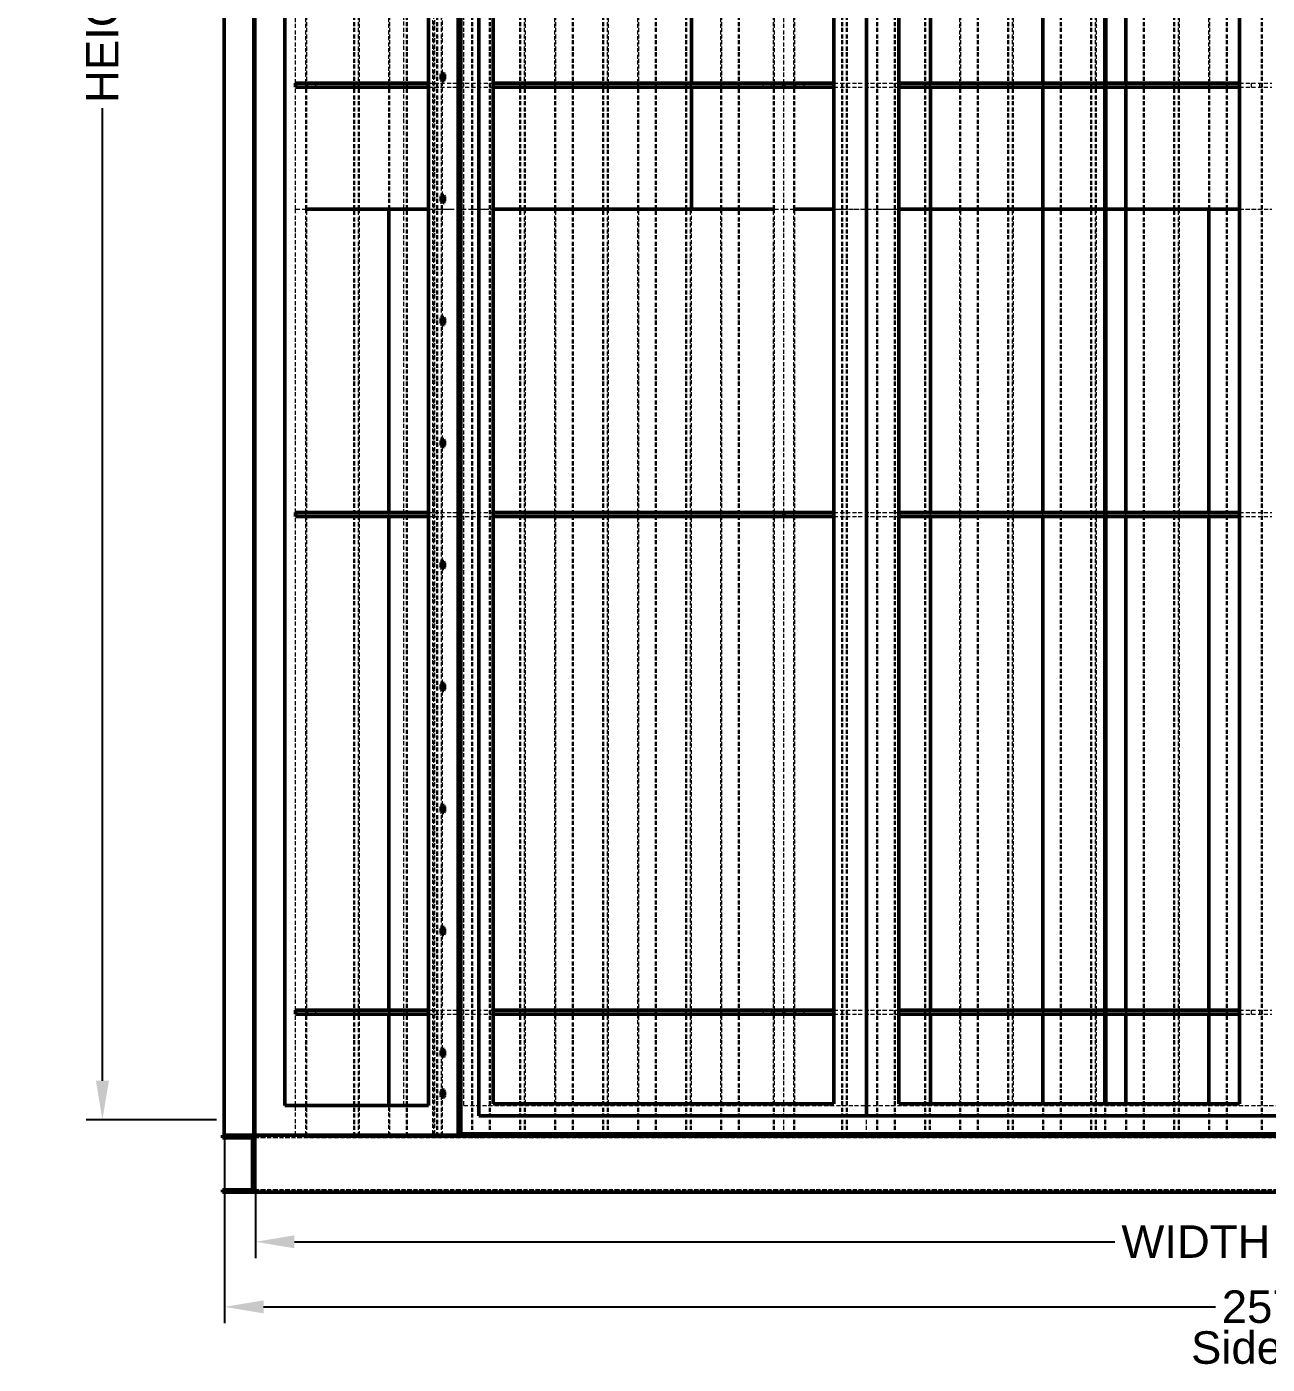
# Model space of a CAD drawing. Header units: millimetres. Extents: x 909 to 14018, y 345 to 10005.
# Drawn here: x 909 to 2433, y 6588 to 8233 of the extents above; entities that cross this region are included whole.
import ezdxf

# ---------------------------------------------------------------- set-up
doc = ezdxf.new("R2010")
doc.units = ezdxf.units.MM
doc.linetypes.add('Hidden', pattern=[15, 5, -3, 5, -2])
for name, color, linetype, lineweight in [('Default', 7, 'Continuous', 50), ('Edges', 7, 'Hidden', 15), ('HiddenEdges', 2, 'Hidden', 15), ('HiddenSilhouettes', 2, 'Hidden', 15), ('HiddenWires', 7, 'Hidden', 15), ('Silhouettes', 7, 'Continuous', 50), ('Wires', 7, 'Hidden', 15)]:
    doc.layers.add(name, color=color, linetype=linetype, lineweight=lineweight)
doc.layers.add('Dimension', color=7, linetype='Continuous', lineweight=50, true_color=0x6495ed)
doc.styles.add('Default', font='arial.ttf')
doc.dimstyles.get("Standard").update_dxf_attribs({"dimtxt": 0.18, "dimasz": 0.18, "dimexe": 0.18, "dimexo": 0.0625, "dimgap": 0.09, "dimtad": 0, "dimtih": 1, "dimtoh": 1, "dimdec": 4, "dimzin": 0, "dimdsep": 46, "dimtxsty": 'Standard', "dimcen": 0.09, "dimadec": 0, "dimazin": 0, "dimtfac": 1, "dimtdec": 4, "dimtofl": 0, "dimtmove": 0, "dimatfit": 3, "dimfxl": 1, "dimtolj": 1, "dimtzin": 0, "dimarcsym": 0})

# ---------------------------------------------------------------- blocks, each defined once
blk = doc.blocks.new('Left')
at = {"layer": 'Edges'}
for points in [[(-1188.1, -175.2, 0), (-1188.1, 431.8, 0)], [(-1122.1, -175.2, 0), (-1122.1, 431.8, 0)], [(-1086.1, -175.2, 0), (-1086.1, 431.8, 0)], [(-918.1, -175.2, 0), (-918.1, 431.8, 0)], [(-882.1, -175.2, 0), (-882.1, 431.8, 0)], [(-816.1, -175.2, 0), (-816.1, 431.8, 0)], [(-780.1, -175.2, 0), (-780.1, 431.8, 0)], [(-678.1, -175.2, 0), (-678.1, 431.8, 0)], [(-612.1, -175.2, 0), (-612.1, 431.8, 0)], [(-588.1, -175.2, 0), (-588.1, 431.8, 0)], [(-384.1, -175.2, 0), (-384.1, 431.8, 0)], [(-318.1, -175.2, 0), (-318.1, 431.8, 0)], [(-216.1, -175.2, 0), (-216.1, 431.8, 0)], [(-114.1, -175.2, 0), (-114.1, 431.8, 0)], [(-78.1, -175.2, 0), (-78.1, 431.8, 0)], [(-1188.1, -330.2, 0), (-1188.1, -180.2, 0)], [(-1122.1, -330.2, 0), (-1122.1, -180.2, 0)], [(-1086.1, -330.2, 0), (-1086.1, -180.2, 0)], [(-918.1, -330.2, 0), (-918.1, -180.2, 0)], [(-882.1, -330.2, 0), (-882.1, -180.2, 0)], [(-816.1, -330.2, 0), (-816.1, -180.2, 0)], [(-780.1, -330.2, 0), (-780.1, -180.2, 0)], [(-678.1, -330.2, 0), (-678.1, -180.2, 0)], [(-612.1, -330.2, 0), (-612.1, -180.2, 0)], [(-588.1, -330.2, 0), (-588.1, -180.2, 0)], [(-384.1, -330.2, 0), (-384.1, -180.2, 0)], [(-318.1, -330.2, 0), (-318.1, -180.2, 0)], [(-216.1, -330.2, 0), (-216.1, -180.2, 0)], [(-114.1, -330.2, 0), (-114.1, -180.2, 0)], [(-78.1, -330.2, 0), (-78.1, -180.2, 0)], [(-1188.1, -703.2, 0), (-1188.1, -330.2, 0)], [(-1122.1, -703.2, 0), (-1122.1, -330.2, 0)], [(-918.1, -703.2, 0), (-918.1, -330.2, 0)], [(-882.1, -703.2, 0), (-882.1, -330.2, 0)], [(-816.1, -703.2, 0), (-816.1, -330.2, 0)], [(-780.1, -703.2, 0), (-780.1, -330.2, 0)], [(-714.1, -703.2, 0), (-714.1, -330.2, 0)], [(-678.1, -703.2, 0), (-678.1, -330.2, 0)], [(-612.1, -703.2, 0), (-612.1, -330.2, 0)], [(-588.1, -703.2, 0), (-588.1, -330.2, 0)], [(-384.1, -703.2, 0), (-384.1, -330.2, 0)], [(-318.1, -703.2, 0), (-318.1, -330.2, 0)], [(-216.1, -703.2, 0), (-216.1, -330.2, 0)], [(-114.1, -703.2, 0), (-114.1, -330.2, 0)], [(-1188.1, -1315.2, 0), (-1188.1, -708.2, 0)], [(-1122.1, -1315.2, 0), (-1122.1, -708.2, 0)], [(-918.1, -1315.2, 0), (-918.1, -708.2, 0)], [(-882.1, -1315.2, 0), (-882.1, -708.2, 0)], [(-816.1, -1315.2, 0), (-816.1, -708.2, 0)], [(-780.1, -1315.2, 0), (-780.1, -708.2, 0)], [(-714.1, -1315.2, 0), (-714.1, -708.2, 0)], [(-678.1, -1315.2, 0), (-678.1, -708.2, 0)], [(-612.1, -1315.2, 0), (-612.1, -708.2, 0)], [(-588.1, -1315.2, 0), (-588.1, -708.2, 0)], [(-384.1, -1315.2, 0), (-384.1, -708.2, 0)], [(-318.1, -1315.2, 0), (-318.1, -708.2, 0)], [(-216.1, -1315.2, 0), (-216.1, -708.2, 0)], [(-114.1, -1315.2, 0), (-114.1, -708.2, 0)], [(-1188.1, -1432.2, 0), (-1188.1, -1320.2, 0)], [(-1122.1, -1432.2, 0), (-1122.1, -1320.2, 0)], [(-918.1, -1430.2, 0), (-918.1, -1320.2, 0)], [(-882.1, -1430.2, 0), (-882.1, -1320.2, 0)], [(-816.1, -1430.2, 0), (-816.1, -1320.2, 0)], [(-780.1, -1430.2, 0), (-780.1, -1320.2, 0)], [(-714.1, -1430.2, 0), (-714.1, -1320.2, 0)], [(-678.1, -1430.2, 0), (-678.1, -1320.2, 0)], [(-612.1, -1430.2, 0), (-612.1, -1320.2, 0)], [(-588.1, -1430.2, 0), (-588.1, -1320.2, 0)], [(-384.1, -1430.2, 0), (-384.1, -1320.2, 0)], [(-318.1, -1430.2, 0), (-318.1, -1320.2, 0)], [(-216.1, -1430.2, 0), (-216.1, -1320.2, 0)], [(-114.1, -1430.2, 0), (-114.1, -1320.2, 0)], [(-1188.1, -1470.2, 0), (-1188.1, -1469, 0)], [(-1122.1, -1470.2, 0), (-1122.1, -1469, 0)]]:
    blk.add_polyline3d(points, dxfattribs=at)
at = {"layer": 'HiddenEdges'}
for points in [[(-1287.4, -1467.8, 0), (-1287.4, 919.8, 0)], [(-1249.4, -1467.8, 0), (-1249.4, 919.8, 0)], [(-1031.8, -1467.8, 0), (-1031.8, 919.8, 0)], [(-1029.4, -1467.8, 0), (-1029.4, 919.8, 0)], [(-1064.3, -330.2, 0), (-1064.3, 809.8, 0)], [(-1063.1, -330.2, 0), (-1063.1, 809.8, 0)], [(-1027.1, -330.2, 0), (-1027.1, 809.8, 0)], [(-1025.9, -330.2, 0), (-1025.9, 809.8, 0)], [(-1021.3, -330.2, 0), (-1021.3, 809.8, 0)], [(-962.3, -330.2, 0), (-962.3, 809.8, 0)], [(-961.1, -330.2, 0), (-961.1, 809.8, 0)], [(-860.3, -330.2, 0), (-860.3, 809.8, 0)], [(-859.1, -330.2, 0), (-859.1, 809.8, 0)], [(-823.1, -330.2, 0), (-823.1, 809.8, 0)], [(-817.3, -330.2, 0), (-817.3, 809.8, 0)], [(-758.3, -330.2, 0), (-758.3, 809.8, 0)], [(-757.1, -330.2, 0), (-757.1, 809.8, 0)], [(-719.9, -330.2, 0), (-719.9, 809.8, 0)], [(-656.3, -330.2, 0), (-656.3, 809.8, 0)], [(-655.1, -330.2, 0), (-655.1, 809.8, 0)], [(-613.3, -330.2, 0), (-613.3, 809.8, 0)], [(-484.9, -330.2, 0), (-484.9, 809.8, 0)], [(-464.3, -330.2, 0), (-464.3, 809.8, 0)], [(-463.1, -330.2, 0), (-463.1, 809.8, 0)], [(-427.1, -330.2, 0), (-427.1, 809.8, 0)], [(-425.9, -330.2, 0), (-425.9, 809.8, 0)], [(-382.9, -330.2, 0), (-382.9, 809.8, 0)], [(-362.3, -330.2, 0), (-362.3, 809.8, 0)], [(-361.1, -330.2, 0), (-361.1, 809.8, 0)], [(-323.9, -330.2, 0), (-323.9, 809.8, 0)], [(-260.3, -330.2, 0), (-260.3, 809.8, 0)], [(-259.1, -330.2, 0), (-259.1, 809.8, 0)], [(-223.1, -330.2, 0), (-223.1, 809.8, 0)], [(-221.9, -330.2, 0), (-221.9, 809.8, 0)], [(-217.3, -330.2, 0), (-217.3, 809.8, 0)], [(-158.3, -330.2, 0), (-158.3, 809.8, 0)], [(-157.1, -330.2, 0), (-157.1, 809.8, 0)], [(-121.1, -330.2, 0), (-121.1, 809.8, 0)], [(-119.9, -330.2, 0), (-119.9, 809.8, 0)], [(-76.9, -330.2, 0), (-76.9, 809.8, 0)], [(-56.3, -330.2, 0), (-56.3, 809.8, 0)], [(-55.1, -330.2, 0), (-55.1, 809.8, 0)], [(-1249.4, -1467.8, 0), (-1249.4, 529.8, 0)], [(-1001.8, -1467.8, 0), (-1001.8, 529.8, 0)], [(-984.1, -330.2, 0), (-984.1, 529.8, 0)], [(-522.1, -330.2, 0), (-522.1, 529.8, 0)], [(-486.1, -330.2, 0), (-486.1, 529.8, 0)], [(-12.1, -330.2, 0), (-12.1, 529.8, 0)], [(-1188.1, -180.2, 0), (-1188.1, -175.2, 0)], [(-1122.1, -180.2, 0), (-1122.1, -175.2, 0)], [(-1086.1, -180.2, 0), (-1086.1, -175.2, 0)], [(-918.1, -180.2, 0), (-918.1, -175.2, 0)], [(-882.1, -180.2, 0), (-882.1, -175.2, 0)], [(-816.1, -180.2, 0), (-816.1, -175.2, 0)], [(-780.1, -180.2, 0), (-780.1, -175.2, 0)], [(-678.1, -180.2, 0), (-678.1, -175.2, 0)], [(-612.1, -180.2, 0), (-612.1, -175.2, 0)], [(-588.1, -180.2, 0), (-588.1, -175.2, 0)], [(-384.1, -180.2, 0), (-384.1, -175.2, 0)], [(-318.1, -180.2, 0), (-318.1, -175.2, 0)], [(-216.1, -180.2, 0), (-216.1, -175.2, 0)], [(-114.1, -180.2, 0), (-114.1, -175.2, 0)], [(-78.1, -180.2, 0), (-78.1, -175.2, 0)], [(-1129.1, -1470.2, 0), (-1129.1, -330.2, 0)], [(-1064.3, -1470.2, 0), (-1064.3, -330.2, 0)], [(-1063.1, -1470.2, 0), (-1063.1, -330.2, 0)], [(-1027.1, -1470.2, 0), (-1027.1, -330.2, 0)], [(-1025.9, -1470.2, 0), (-1025.9, -330.2, 0)], [(-984.1, -1470.2, 0), (-984.1, -330.2, 0)], [(-982.9, -1470.2, 0), (-982.9, -330.2, 0)], [(-962.3, -1470.2, 0), (-962.3, -330.2, 0)], [(-961.1, -1470.2, 0), (-961.1, -330.2, 0)], [(-923.9, -1470.2, 0), (-923.9, -330.2, 0)], [(-860.3, -1470.2, 0), (-860.3, -330.2, 0)], [(-859.1, -1470.2, 0), (-859.1, -330.2, 0)], [(-823.1, -1470.2, 0), (-823.1, -330.2, 0)], [(-821.9, -1470.2, 0), (-821.9, -330.2, 0)], [(-817.3, -1470.2, 0), (-817.3, -330.2, 0)], [(-758.3, -1470.2, 0), (-758.3, -330.2, 0)], [(-757.1, -1470.2, 0), (-757.1, -330.2, 0)], [(-719.9, -1470.2, 0), (-719.9, -330.2, 0)], [(-656.3, -1470.2, 0), (-656.3, -330.2, 0)], [(-655.1, -1470.2, 0), (-655.1, -330.2, 0)], [(-613.3, -1470.2, 0), (-613.3, -330.2, 0)], [(-529.1, -1470.2, 0), (-529.1, -330.2, 0)], [(-527.9, -1470.2, 0), (-527.9, -330.2, 0)], [(-522.1, -1470.2, 0), (-522.1, -330.2, 0)], [(-486.1, -1470.2, 0), (-486.1, -330.2, 0)], [(-484.9, -1470.2, 0), (-484.9, -330.2, 0)], [(-464.3, -1470.2, 0), (-464.3, -330.2, 0)], [(-463.1, -1470.2, 0), (-463.1, -330.2, 0)], [(-427.1, -1470.2, 0), (-427.1, -330.2, 0)], [(-382.9, -1470.2, 0), (-382.9, -330.2, 0)], [(-362.3, -1470.2, 0), (-362.3, -330.2, 0)], [(-361.1, -1470.2, 0), (-361.1, -330.2, 0)], [(-323.9, -1470.2, 0), (-323.9, -330.2, 0)], [(-280.9, -1470.2, 0), (-280.9, -330.2, 0)], [(-259.1, -1470.2, 0), (-259.1, -330.2, 0)], [(-221.9, -1470.2, 0), (-221.9, -330.2, 0)], [(-217.3, -1470.2, 0), (-217.3, -330.2, 0)], [(-158.3, -1470.2, 0), (-158.3, -330.2, 0)], [(-157.1, -1470.2, 0), (-157.1, -330.2, 0)], [(-121.1, -1470.2, 0), (-121.1, -330.2, 0)], [(-76.9, -1470.2, 0), (-76.9, -330.2, 0)], [(-55.1, -1470.2, 0), (-55.1, -330.2, 0)], [(-12.1, -1470.2, 0), (-12.1, -330.2, 0)], [(-1188.1, -708.2, 0), (-1188.1, -703.2, 0)], [(-1122.1, -708.2, 0), (-1122.1, -703.2, 0)], [(-918.1, -708.2, 0), (-918.1, -703.2, 0)], [(-882.1, -708.2, 0), (-882.1, -703.2, 0)], [(-816.1, -708.2, 0), (-816.1, -703.2, 0)], [(-780.1, -708.2, 0), (-780.1, -703.2, 0)], [(-714.1, -708.2, 0), (-714.1, -703.2, 0)], [(-678.1, -708.2, 0), (-678.1, -703.2, 0)], [(-612.1, -708.2, 0), (-612.1, -703.2, 0)], [(-588.1, -708.2, 0), (-588.1, -703.2, 0)], [(-384.1, -708.2, 0), (-384.1, -703.2, 0)], [(-318.1, -708.2, 0), (-318.1, -703.2, 0)], [(-216.1, -708.2, 0), (-216.1, -703.2, 0)], [(-114.1, -708.2, 0), (-114.1, -703.2, 0)], [(-1188.1, -1320.2, 0), (-1188.1, -1315.2, 0)], [(-1122.1, -1320.2, 0), (-1122.1, -1315.2, 0)], [(-918.1, -1320.2, 0), (-918.1, -1315.2, 0)], [(-882.1, -1320.2, 0), (-882.1, -1315.2, 0)], [(-816.1, -1320.2, 0), (-816.1, -1315.2, 0)], [(-780.1, -1320.2, 0), (-780.1, -1315.2, 0)], [(-714.1, -1320.2, 0), (-714.1, -1315.2, 0)], [(-678.1, -1320.2, 0), (-678.1, -1315.2, 0)], [(-612.1, -1320.2, 0), (-612.1, -1315.2, 0)], [(-588.1, -1320.2, 0), (-588.1, -1315.2, 0)], [(-384.1, -1320.2, 0), (-384.1, -1315.2, 0)], [(-318.1, -1320.2, 0), (-318.1, -1315.2, 0)], [(-216.1, -1320.2, 0), (-216.1, -1315.2, 0)], [(-114.1, -1320.2, 0), (-114.1, -1315.2, 0)], [(-918.1, -1470.2, 0), (-918.1, -1430.2, 0)], [(-882.1, -1470.2, 0), (-882.1, -1430.2, 0)], [(-816.1, -1470.2, 0), (-816.1, -1430.2, 0)], [(-780.1, -1470.2, 0), (-780.1, -1430.2, 0)], [(-714.1, -1470.2, 0), (-714.1, -1430.2, 0)], [(-678.1, -1470.2, 0), (-678.1, -1430.2, 0)], [(-612.1, -1470.2, 0), (-612.1, -1430.2, 0)], [(-588.1, -1470.2, 0), (-588.1, -1430.2, 0)], [(-384.1, -1470.2, 0), (-384.1, -1430.2, 0)], [(-318.1, -1470.2, 0), (-318.1, -1430.2, 0)], [(-216.1, -1470.2, 0), (-216.1, -1430.2, 0)], [(-114.1, -1470.2, 0), (-114.1, -1430.2, 0)], [(-1188.1, -1469, 0), (-1188.1, -1432.2, 0)], [(-1122.1, -1469, 0), (-1122.1, -1432.2, 0)], [(-1287.4, -1454, 0), (-1288.6, -1454, 0)], [(1289.4, -1469, 0), (-1290.6, -1469, 0)], [(1289.4, -1472, 0), (-1290.6, -1472, 0)], [(-1250.6, -1467.8, 0), (-1287.4, -1467.8, 0)], [(1252.4, -1472, 0), (-1253.6, -1472, 0)], [(-1001.8, -1467.8, 0), (-1249.4, -1467.8, 0)], [(108.2, -1467.8, 0), (-1029.4, -1467.8, 0)], [(1289.4, -1536, 0), (-1290.6, -1536, 0)], [(1289.4, -1539, 0), (-1290.6, -1539, 0)], [(1252.4, -1536, 0), (-1253.6, -1536, 0)]]:
    blk.add_polyline3d(points, dxfattribs=at)
at = {"layer": 'HiddenSilhouettes'}
for points in [[(-1186.9, -330.2, 0), (-1186.9, 809.8, 0)], [(-1129.1, -330.2, 0), (-1129.1, 809.8, 0)], [(-1127.9, -330.2, 0), (-1127.9, 809.8, 0)], [(-1123.3, -330.2, 0), (-1123.3, 809.8, 0)], [(-1084.9, -330.2, 0), (-1084.9, 809.8, 0)], [(-1067.4, -1432.2, 0), (-1067.4, 809.8, 0)], [(-1030.6, -1469, 0), (-1030.6, 809.8, 0)], [(-993.8, -1432.2, 0), (-993.8, 809.8, 0)], [(-982.9, -330.2, 0), (-982.9, 809.8, 0)], [(-925.1, -330.2, 0), (-925.1, 809.8, 0)], [(-923.9, -330.2, 0), (-923.9, 809.8, 0)], [(-919.3, -330.2, 0), (-919.3, 809.8, 0)], [(-880.9, -330.2, 0), (-880.9, 809.8, 0)], [(-821.9, -330.2, 0), (-821.9, 809.8, 0)], [(-778.9, -330.2, 0), (-778.9, 809.8, 0)], [(-721.1, -330.2, 0), (-721.1, 809.8, 0)], [(-715.3, -330.2, 0), (-715.3, 809.8, 0)], [(-676.9, -330.2, 0), (-676.9, 809.8, 0)], [(-586.9, -330.2, 0), (-586.9, 809.8, 0)], [(-529.1, -330.2, 0), (-529.1, 809.8, 0)], [(-527.9, -330.2, 0), (-527.9, 809.8, 0)], [(-523.3, -330.2, 0), (-523.3, 809.8, 0)], [(-421.3, -330.2, 0), (-421.3, 809.8, 0)], [(-325.1, -330.2, 0), (-325.1, 809.8, 0)], [(-319.3, -330.2, 0), (-319.3, 809.8, 0)], [(-280.9, -330.2, 0), (-280.9, 809.8, 0)], [(-178.9, -330.2, 0), (-178.9, 809.8, 0)], [(-115.3, -330.2, 0), (-115.3, 809.8, 0)], [(-13.3, -330.2, 0), (-13.3, 809.8, 0)], [(-1020.1, -163.3, 0), (-1020.1, -22.1, 0)], [(-1185.6, -180.2, 0), (-1185.6, -175.2, 0)], [(-1175.6, -180.2, 0), (-1175.6, -175.2, 0)], [(-1037.4, -175.2, 0), (-957.6, -175.2, 0)], [(-1037.4, -180.2, 0), (-957.6, -180.2, 0)], [(-1020.1, -313.3, 0), (-1020.1, -172.1, 0)], [(-714.1, -180.2, 0), (-714.1, -175.2, 0)], [(-625.6, -180.2, 0), (-625.6, -175.2, 0)], [(-615.6, -180.2, 0), (-615.6, -175.2, 0)], [(-585.6, -180.2, 0), (-585.6, -175.2, 0)], [(-575.6, -180.2, 0), (-575.6, -175.2, 0)], [(-539.1, -175.2, 0), (-459.1, -175.2, 0)], [(-539.1, -180.2, 0), (-459.1, -180.2, 0)], [(-420.1, -180.2, 0), (-420.1, -175.2, 0)], [(-282.1, -180.2, 0), (-282.1, -175.2, 0)], [(-206.1, -175.2, 0), (-204.9, -175.2, 0)], [(-206.1, -180.2, 0), (-204.9, -180.2, 0)], [(-180.1, -180.2, 0), (-180.1, -175.2, 0)], [(-40.6, -175.2, 0), (-0.6, -175.2, 0)], [(-40.6, -180.2, 0), (-0.6, -180.2, 0)], [(-25.6, -180.2, 0), (-25.6, -175.2, 0)], [(-15.6, -180.2, 0), (-15.6, -175.2, 0)], [(-1020.1, -330.2, 0), (-1020.1, -322.1, 0)], [(-1186.9, -1470.2, 0), (-1186.9, -330.2, 0)], [(-1129.1, -330.2, 0), (-1063.1, -330.2, 0)], [(-1127.9, -1470.2, 0), (-1127.9, -330.2, 0)], [(-1127.9, -330.2, 0), (-1122.1, -330.2, 0)], [(-1123.3, -1470.2, 0), (-1123.3, -330.2, 0)], [(-1086.1, -330.2, 0), (-1064.3, -330.2, 0)], [(-1084.9, -1470.2, 0), (-1084.9, -330.2, 0)], [(-1037.4, -330.2, 0), (-1020.1, -330.2, 0)], [(-1027.1, -330.2, 0), (-1008.3, -330.2, 0)], [(-1025.9, -330.2, 0), (-968, -330.2, 0)], [(-1021.3, -1470.2, 0), (-1021.3, -330.2, 0)], [(-1020.1, -463.3, 0), (-1020.1, -330.2, 0)], [(-984.1, -330.2, 0), (-957.6, -330.2, 0)], [(-925.1, -1470.2, 0), (-925.1, -330.2, 0)], [(-925.1, -330.2, 0), (-859.1, -330.2, 0)], [(-923.9, -330.2, 0), (-918.1, -330.2, 0)], [(-919.3, -1470.2, 0), (-919.3, -330.2, 0)], [(-882.1, -330.2, 0), (-860.3, -330.2, 0)], [(-880.9, -1470.2, 0), (-880.9, -330.2, 0)], [(-823.1, -330.2, 0), (-757.1, -330.2, 0)], [(-821.9, -330.2, 0), (-816.1, -330.2, 0)], [(-780.1, -330.2, 0), (-758.3, -330.2, 0)], [(-778.9, -1470.2, 0), (-778.9, -330.2, 0)], [(-721.1, -1470.2, 0), (-721.1, -330.2, 0)], [(-721.1, -330.2, 0), (-655.1, -330.2, 0)], [(-719.9, -330.2, 0), (-714.1, -330.2, 0)], [(-715.3, -1470.2, 0), (-715.3, -330.2, 0)], [(-678.1, -330.2, 0), (-656.3, -330.2, 0)], [(-676.9, -1470.2, 0), (-676.9, -330.2, 0)], [(-586.9, -1470.2, 0), (-586.9, -330.2, 0)], [(-539.1, -330.2, 0), (-522.1, -330.2, 0)], [(-529.1, -330.2, 0), (-484, -330.2, 0)], [(-527.9, -330.2, 0), (-484, -330.2, 0)], [(-523.3, -1470.2, 0), (-523.3, -330.2, 0)], [(-486.1, -330.2, 0), (-459.1, -330.2, 0)], [(-427.1, -330.2, 0), (-361.1, -330.2, 0)], [(-425.9, -1470.2, 0), (-425.9, -330.2, 0)], [(-425.9, -330.2, 0), (-420.1, -330.2, 0)], [(-421.3, -1470.2, 0), (-421.3, -330.2, 0)], [(-384.1, -330.2, 0), (-362.3, -330.2, 0)], [(-325.1, -1470.2, 0), (-325.1, -330.2, 0)], [(-322.7, -330.2, 0), (-318.1, -330.2, 0)], [(-322.7, -330.2, 0), (-259.1, -330.2, 0)], [(-319.3, -1470.2, 0), (-319.3, -330.2, 0)], [(-282.1, -330.2, 0), (-260.3, -330.2, 0)], [(-260.3, -1470.2, 0), (-260.3, -330.2, 0)], [(-223.1, -1470.2, 0), (-223.1, -330.2, 0)], [(-223.1, -330.2, 0), (-161.3, -330.2, 0)], [(-221.9, -330.2, 0), (-216.1, -330.2, 0)], [(-206.1, -330.2, 0), (-204.9, -330.2, 0)], [(-180.1, -330.2, 0), (-161.3, -330.2, 0)], [(-178.9, -1470.2, 0), (-178.9, -330.2, 0)], [(-121.1, -330.2, 0), (-55.1, -330.2, 0)], [(-119.9, -1470.2, 0), (-119.9, -330.2, 0)], [(-119.9, -330.2, 0), (-114.1, -330.2, 0)], [(-115.3, -1470.2, 0), (-115.3, -330.2, 0)], [(-78.1, -330.2, 0), (-56.3, -330.2, 0)], [(-56.3, -1470.2, 0), (-56.3, -330.2, 0)], [(-40.6, -330.2, 0), (-12.1, -330.2, 0)], [(-13.3, -1470.2, 0), (-13.3, -330.2, 0)], [(-1020.1, -613.3, 0), (-1020.1, -472.1, 0)], [(-1020.1, -763.3, 0), (-1020.1, -622.1, 0)], [(-1086.1, -708.2, 0), (-1086.1, -703.2, 0)], [(-1037.4, -703.2, 0), (-957.6, -703.2, 0)], [(-539.1, -703.2, 0), (-459.1, -703.2, 0)], [(-420.1, -708.2, 0), (-420.1, -703.2, 0)], [(-282.1, -708.2, 0), (-282.1, -703.2, 0)], [(-206.1, -703.2, 0), (-204.9, -703.2, 0)], [(-180.1, -708.2, 0), (-180.1, -703.2, 0)], [(-78.1, -708.2, 0), (-78.1, -703.2, 0)], [(-40.6, -703.2, 0), (-0.6, -703.2, 0)], [(-1037.4, -708.2, 0), (-957.6, -708.2, 0)], [(-539.1, -708.2, 0), (-459.1, -708.2, 0)], [(-206.1, -708.2, 0), (-204.9, -708.2, 0)], [(-40.6, -708.2, 0), (-0.6, -708.2, 0)], [(-1020.1, -913.3, 0), (-1020.1, -772.1, 0)], [(-1020.1, -1063.3, 0), (-1020.1, -922.1, 0)], [(-1020.1, -1213.3, 0), (-1020.1, -1072.1, 0)], [(-1020.1, -1363.3, 0), (-1020.1, -1222.1, 0)], [(-1185.6, -1320.2, 0), (-1185.6, -1315.2, 0)], [(-1175.6, -1320.2, 0), (-1175.6, -1315.2, 0)], [(-1086.1, -1320.2, 0), (-1086.1, -1315.2, 0)], [(-1037.4, -1315.2, 0), (-957.6, -1315.2, 0)], [(-625.6, -1320.2, 0), (-625.6, -1315.2, 0)], [(-615.6, -1320.2, 0), (-615.6, -1315.2, 0)], [(-585.6, -1320.2, 0), (-585.6, -1315.2, 0)], [(-575.6, -1320.2, 0), (-575.6, -1315.2, 0)], [(-539.1, -1315.2, 0), (-459.1, -1315.2, 0)], [(-420.1, -1320.2, 0), (-420.1, -1315.2, 0)], [(-282.1, -1320.2, 0), (-282.1, -1315.2, 0)], [(-206.1, -1315.2, 0), (-204.9, -1315.2, 0)], [(-180.1, -1320.2, 0), (-180.1, -1315.2, 0)], [(-78.1, -1320.2, 0), (-78.1, -1315.2, 0)], [(-40.6, -1315.2, 0), (-0.6, -1315.2, 0)], [(-25.6, -1320.2, 0), (-25.6, -1315.2, 0)], [(-15.6, -1320.2, 0), (-15.6, -1315.2, 0)], [(-1037.4, -1320.2, 0), (-957.6, -1320.2, 0)], [(-539.1, -1320.2, 0), (-459.1, -1320.2, 0)], [(-206.1, -1320.2, 0), (-204.9, -1320.2, 0)], [(-40.6, -1320.2, 0), (-0.6, -1320.2, 0)], [(-1020.1, -1413.3, 0), (-1020.1, -1372.1, 0)], [(-1020.1, -1469, 0), (-1020.1, -1422.1, 0)], [(-420.1, -1470.2, 0), (-420.1, -1430.2, 0)], [(-282.1, -1470.2, 0), (-282.1, -1430.2, 0)], [(-206.1, -1470.2, 0), (-206.1, -1430.2, 0)], [(-204.9, -1470.2, 0), (-204.9, -1430.2, 0)], [(-180.1, -1470.2, 0), (-180.1, -1430.2, 0)], [(-78.1, -1470.2, 0), (-78.1, -1430.2, 0)], [(-1086.1, -1469, 0), (-1086.1, -1432.2, 0)], [(-997.6, -1470.2, 0), (-997.6, -1442.8, 0)], [(-993.8, -1432.2, 0), (72.6, -1432.2, 0)], [(-499.1, -1470.2, 0), (-499.1, -1445.2, 0)], [(-1129.1, -1470.2, 0), (-1063.1, -1470.2, 0)], [(-1127.9, -1470.2, 0), (-1122.1, -1470.2, 0)], [(-1086.1, -1470.2, 0), (-1064.3, -1470.2, 0)], [(-1048.6, -1469, 0), (1048.6, -1469, 0)], [(-1027.1, -1470.2, 0), (-968, -1470.2, 0)], [(-1025.9, -1470.2, 0), (-1020.1, -1470.2, 0)], [(-1000.6, -1470.2, 0), (-968, -1470.2, 0)]]:
    blk.add_polyline3d(points, dxfattribs=at)
blk.add_polyline3d([(-1000.6, -1469, 0)], close=True, dxfattribs=at)
at = {"layer": 'HiddenWires'}
for points in [[(-1200.6, -180.2, 0), (-1200.6, -175.2, 0)], [(-600.6, -180.2, 0), (-600.6, -175.2, 0)], [(-1188.1, -330.2, 0), (-1008.3, -330.2, 0)], [(-968, -330.2, 0), (-612.1, -330.2, 0)], [(-588.1, -330.2, 0), (-0.6, -330.2, 0)], [(-1200.6, -708.2, 0), (-1200.6, -703.2, 0)], [(-600.6, -708.2, 0), (-600.6, -703.2, 0)], [(-1200.6, -1320.2, 0), (-1200.6, -1315.2, 0)], [(-600.6, -1320.2, 0), (-600.6, -1315.2, 0)], [(-600.6, -1470.2, 0), (-600.6, -1430.2, 0)], [(-1200.6, -1469, 0), (-1200.6, -1432.2, 0)], [(-1188.1, -1470.2, 0), (-968, -1470.2, 0)]]:
    blk.add_polyline3d(points, dxfattribs=at)
at = {"layer": 'Silhouettes'}
for points in [[(-1021.3, -164.2), (-1020.6, -163.5)], [(-1020.6, -163.5), (-1019.6, -163.2)], [(-1017.9, -164.2), (-1017.6, -165.2)], [(-1021.6, -170.2), (-1021.3, -171.2)], [(-1021.3, -171.2), (-1020.6, -171.9)], [(-1018.6, -171.9), (-1017.9, -171.2)], [(-1017.9, -171.2), (-1017.6, -170.2)], [(-1021.6, -320.2), (-1021.3, -321.2)], [(-1021.3, -314.2), (-1020.6, -313.5)], [(-1021.3, -321.2), (-1020.6, -321.9)], [(-1020.6, -313.5), (-1019.6, -313.2)], [(-1019.6, -322.2), (-1018.6, -321.9)], [(-1018.6, -313.5), (-1017.9, -314.2)], [(-1018.6, -321.9), (-1017.9, -321.2)], [(-1017.9, -314.2), (-1017.6, -315.2)], [(-1017.9, -321.2), (-1017.6, -320.2)], [(-1021.6, -470.2), (-1021.3, -471.2)], [(-1021.3, -464.2), (-1020.6, -463.5)], [(-1020.6, -471.9), (-1019.6, -472.2)], [(-1019.6, -472.2), (-1018.6, -471.9)], [(-1018.6, -471.9), (-1017.9, -471.2)], [(-1017.9, -464.2), (-1017.6, -465.2)], [(-1021.6, -620.2), (-1021.3, -621.2)], [(-1021.3, -614.2), (-1020.6, -613.5)], [(-1021.3, -621.2), (-1020.6, -621.9)], [(-1020.6, -613.5), (-1019.6, -613.2)], [(-1019.6, -622.2), (-1018.6, -621.9)], [(-1018.6, -613.5), (-1017.9, -614.2)], [(-1018.6, -621.9), (-1017.9, -621.2)], [(-1021.6, -770.2), (-1021.3, -771.2)], [(-1021.3, -764.2), (-1020.6, -763.5)], [(-1021.3, -771.2), (-1020.6, -771.9)], [(-1020.6, -771.9), (-1019.6, -772.2)], [(-1019.6, -763.2), (-1018.6, -763.5)], [(-1018.6, -763.5), (-1017.9, -764.2)], [(-1018.6, -771.9), (-1017.9, -771.2)], [(-1021.6, -920.2), (-1021.3, -921.2)], [(-1021.3, -914.2), (-1020.6, -913.5)], [(-1020.6, -913.5), (-1019.6, -913.2)], [(-1018.6, -913.5), (-1017.9, -914.2)], [(-1021.3, -921.2), (-1020.6, -921.9)], [(-1020.6, -921.9), (-1019.6, -922.2)], [(-1018.6, -921.9), (-1017.9, -921.2)], [(-1021.3, -1064.2), (-1020.6, -1063.5)], [(-1020.6, -1063.5), (-1019.6, -1063.2)], [(-1018.6, -1063.5), (-1017.9, -1064.2)], [(-1017.9, -1064.2), (-1017.6, -1065.2)], [(-1021.6, -1070.2), (-1021.3, -1071.2)], [(-1020.6, -1071.9), (-1019.6, -1072.2)], [(-1019.6, -1072.2), (-1018.6, -1071.9)], [(-1018.6, -1071.9), (-1017.9, -1071.2)], [(-1021.3, -1214.2), (-1020.6, -1213.5)], [(-1020.6, -1213.5), (-1019.6, -1213.2)], [(-1018.6, -1213.5), (-1017.9, -1214.2)], [(-1017.9, -1214.2), (-1017.6, -1215.2)], [(-1021.6, -1220.2), (-1021.3, -1221.2)], [(-1021.3, -1221.2), (-1020.6, -1221.9)], [(-1020.6, -1221.9), (-1019.6, -1222.2)], [(-1019.6, -1222.2), (-1018.6, -1221.9)], [(-1018.6, -1221.9), (-1017.9, -1221.2)], [(-1020.6, -1363.5), (-1019.6, -1363.2)], [(-1018.6, -1363.5), (-1017.9, -1364.2)], [(-1017.9, -1364.2), (-1017.6, -1365.2)], [(-1021.6, -1370.2), (-1021.3, -1371.2)], [(-1021.3, -1371.2), (-1020.6, -1371.9)], [(-1020.6, -1371.9), (-1019.6, -1372.2)], [(-1019.6, -1372.2), (-1018.6, -1371.9)], [(-1021.3, -1414.2), (-1020.6, -1413.5)], [(-1019.6, -1413.2), (-1018.6, -1413.5)], [(-1018.6, -1413.5), (-1017.9, -1414.2)], [(-1017.9, -1414.2), (-1017.6, -1415.2)], [(-1021.6, -1420.2), (-1021.3, -1421.2)], [(-1021.3, -1421.2), (-1020.6, -1421.9)], [(-1020.6, -1421.9), (-1019.6, -1422.2)], [(-1019.6, -1422.2), (-1018.6, -1421.9)]]:
    blk.add_lwpolyline(points, dxfattribs=at)
for points in [[(-1288.6, -1469, 0), (-1288.6, 921, 0)], [(-1251.8, -1470.2, 0), (-1251.8, 919.8, 0)], [(-1250.6, -1346.6, 0), (-1250.6, 921, 0)], [(-1000.6, -1470.2, 0), (-1000.6, 529.8, 0)], [(-997.6, -1467.2, 0), (-997.6, 526.8, 0)], [(-1213.8, -1432.2, 0), (-1213.8, 494.2, 0)], [(-1037.4, -1432.2, 0), (-1037.4, 494.2, 0)], [(-975.6, -1445.2, 0), (-975.6, 504.8, 0)], [(-499.1, -1445.2, 0), (-499.1, 504.8, 0)], [(-957.6, -1430.2, 0), (-957.6, 483.8, 0)], [(-539.1, -1430.2, 0), (-539.1, 483.8, 0)], [(-459.1, -1430.2, 0), (-459.1, 483.8, 0)], [(-206.1, -1430.2, 0), (-206.1, 483.8, 0)], [(-204.9, -1430.2, 0), (-204.9, 483.8, 0)], [(-40.6, -1430.2, 0), (-40.6, 483.8, 0)], [(-714.1, -175.2, 0), (-714.1, 431.8, 0)], [(-420.1, -175.2, 0), (-420.1, 431.8, 0)], [(-282.1, -175.2, 0), (-282.1, 431.8, 0)], [(-180.1, -175.2, 0), (-180.1, 431.8, 0)], [(-1021.6, -165.2, 0), (-1021.3, -164.2, 0)], [(-1020.1, -172.1, 0), (-1020.1, -163.3, 0)], [(-1019.6, -163.2, 0), (-1018.6, -163.5, 0)], [(-1018.6, -163.5, 0), (-1017.9, -164.2, 0)], [(-1200.6, -175.2, 0), (-1037.4, -175.2, 0)], [(-1200.6, -180.2, 0), (-1200.6, -175.2, 0)], [(-1200.6, -180.2, 0), (-1037.4, -180.2, 0)], [(-1021.6, -170.2, 0), (-1021.6, -165.2, 0)], [(-1020.6, -171.9, 0), (-1019.6, -172.2, 0)], [(-1019.6, -172.2, 0), (-1018.6, -171.9, 0)], [(-1017.6, -170.2, 0), (-1017.6, -165.2, 0)], [(-957.6, -175.2, 0), (-600.6, -175.2, 0)], [(-957.6, -180.2, 0), (-600.6, -180.2, 0)], [(-714.1, -330.2, 0), (-714.1, -180.2, 0)], [(-600.6, -175.2, 0), (-539.1, -175.2, 0)], [(-600.6, -180.2, 0), (-600.6, -175.2, 0)], [(-600.6, -180.2, 0), (-539.1, -180.2, 0)], [(-459.1, -175.2, 0), (-206.1, -175.2, 0)], [(-459.1, -180.2, 0), (-206.1, -180.2, 0)], [(-420.1, -330.2, 0), (-420.1, -180.2, 0)], [(-282.1, -330.2, 0), (-282.1, -180.2, 0)], [(-204.9, -175.2, 0), (-40.6, -175.2, 0)], [(-204.9, -180.2, 0), (-40.6, -180.2, 0)], [(-180.1, -330.2, 0), (-180.1, -180.2, 0)], [(-1021.6, -315.2, 0), (-1021.3, -314.2, 0)], [(-1021.6, -320.2, 0), (-1021.6, -315.2, 0)], [(-1020.6, -321.9, 0), (-1019.6, -322.2, 0)], [(-1020.1, -322.1, 0), (-1020.1, -313.3, 0)], [(-1019.6, -313.2, 0), (-1018.6, -313.5, 0)], [(-1017.6, -320.2, 0), (-1017.6, -315.2, 0)], [(-1188.1, -330.2, 0), (-1122.1, -330.2, 0)], [(-1122.1, -330.2, 0), (-1086.1, -330.2, 0)], [(-1086.1, -330.2, 0), (-1037.4, -330.2, 0)], [(-1086.1, -703.2, 0), (-1086.1, -330.2, 0)], [(-957.6, -330.2, 0), (-918.1, -330.2, 0)], [(-918.1, -330.2, 0), (-882.1, -330.2, 0)], [(-882.1, -330.2, 0), (-816.1, -330.2, 0)], [(-816.1, -330.2, 0), (-780.1, -330.2, 0)], [(-780.1, -330.2, 0), (-714.1, -330.2, 0)], [(-714.1, -330.2, 0), (-678.1, -330.2, 0)], [(-678.1, -330.2, 0), (-612.1, -330.2, 0)], [(-588.1, -330.2, 0), (-539.1, -330.2, 0)], [(-459.1, -330.2, 0), (-420.1, -330.2, 0)], [(-420.1, -703.2, 0), (-420.1, -330.2, 0)], [(-420.1, -330.2, 0), (-384.1, -330.2, 0)], [(-384.1, -330.2, 0), (-318.1, -330.2, 0)], [(-318.1, -330.2, 0), (-282.1, -330.2, 0)], [(-282.1, -330.2, 0), (-216.1, -330.2, 0)], [(-282.1, -703.2, 0), (-282.1, -330.2, 0)], [(-216.1, -330.2, 0), (-206.1, -330.2, 0)], [(-204.9, -330.2, 0), (-180.1, -330.2, 0)], [(-180.1, -330.2, 0), (-114.1, -330.2, 0)], [(-180.1, -703.2, 0), (-180.1, -330.2, 0)], [(-114.1, -330.2, 0), (-78.1, -330.2, 0)], [(-78.1, -330.2, 0), (-40.6, -330.2, 0)], [(-78.1, -703.2, 0), (-78.1, -330.2, 0)], [(-1021.6, -465.2, 0), (-1021.3, -464.2, 0)], [(-1021.6, -470.2, 0), (-1021.6, -465.2, 0)], [(-1021.3, -471.2, 0), (-1020.6, -471.9, 0)], [(-1020.6, -463.5, 0), (-1019.6, -463.2, 0)], [(-1020.1, -472.1, 0), (-1020.1, -463.3, 0)], [(-1019.6, -463.2, 0), (-1018.6, -463.5, 0)], [(-1018.6, -463.5, 0), (-1017.9, -464.2, 0)], [(-1017.9, -471.2, 0), (-1017.6, -470.2, 0)], [(-1017.6, -470.2, 0), (-1017.6, -465.2, 0)], [(-1021.6, -615.2, 0), (-1021.3, -614.2, 0)], [(-1021.6, -620.2, 0), (-1021.6, -615.2, 0)], [(-1020.6, -621.9, 0), (-1019.6, -622.2, 0)], [(-1020.1, -622.1, 0), (-1020.1, -613.3, 0)], [(-1019.6, -613.2, 0), (-1018.6, -613.5, 0)], [(-1017.9, -614.2, 0), (-1017.6, -615.2, 0)], [(-1017.9, -621.2, 0), (-1017.6, -620.2, 0)], [(-1017.6, -620.2, 0), (-1017.6, -615.2, 0)], [(-1200.6, -703.2, 0), (-1037.4, -703.2, 0)], [(-1200.6, -708.2, 0), (-1200.6, -703.2, 0)], [(-957.6, -703.2, 0), (-600.6, -703.2, 0)], [(-600.6, -703.2, 0), (-539.1, -703.2, 0)], [(-600.6, -708.2, 0), (-600.6, -703.2, 0)], [(-459.1, -703.2, 0), (-206.1, -703.2, 0)], [(-204.9, -703.2, 0), (-40.6, -703.2, 0)], [(-1200.6, -708.2, 0), (-1037.4, -708.2, 0)], [(-1086.1, -1315.2, 0), (-1086.1, -708.2, 0)], [(-957.6, -708.2, 0), (-600.6, -708.2, 0)], [(-600.6, -708.2, 0), (-539.1, -708.2, 0)], [(-459.1, -708.2, 0), (-206.1, -708.2, 0)], [(-420.1, -1315.2, 0), (-420.1, -708.2, 0)], [(-282.1, -1315.2, 0), (-282.1, -708.2, 0)], [(-204.9, -708.2, 0), (-40.6, -708.2, 0)], [(-180.1, -1315.2, 0), (-180.1, -708.2, 0)], [(-78.1, -1315.2, 0), (-78.1, -708.2, 0)], [(-1021.6, -765.2, 0), (-1021.3, -764.2, 0)], [(-1021.6, -770.2, 0), (-1021.6, -765.2, 0)], [(-1020.6, -763.5, 0), (-1019.6, -763.2, 0)], [(-1020.1, -772.1, 0), (-1020.1, -763.3, 0)], [(-1019.6, -772.2, 0), (-1018.6, -771.9, 0)], [(-1017.9, -764.2, 0), (-1017.6, -765.2, 0)], [(-1017.9, -771.2, 0), (-1017.6, -770.2, 0)], [(-1017.6, -770.2, 0), (-1017.6, -765.2, 0)], [(-1021.6, -915.2, 0), (-1021.3, -914.2, 0)], [(-1021.6, -920.2, 0), (-1021.6, -915.2, 0)], [(-1020.1, -922.1, 0), (-1020.1, -913.3, 0)], [(-1019.6, -913.2, 0), (-1018.6, -913.5, 0)], [(-1017.9, -914.2, 0), (-1017.6, -915.2, 0)], [(-1017.9, -921.2, 0), (-1017.6, -920.2, 0)], [(-1017.6, -920.2, 0), (-1017.6, -915.2, 0)], [(-1019.6, -922.2, 0), (-1018.6, -921.9, 0)], [(-1021.6, -1065.2, 0), (-1021.3, -1064.2, 0)], [(-1021.6, -1070.2, 0), (-1021.6, -1065.2, 0)], [(-1020.1, -1072.1, 0), (-1020.1, -1063.3, 0)], [(-1019.6, -1063.2, 0), (-1018.6, -1063.5, 0)], [(-1017.6, -1070.2, 0), (-1017.6, -1065.2, 0)], [(-1021.3, -1071.2, 0), (-1020.6, -1071.9, 0)], [(-1017.9, -1071.2, 0), (-1017.6, -1070.2, 0)], [(-1021.6, -1215.2, 0), (-1021.3, -1214.2, 0)], [(-1021.6, -1220.2, 0), (-1021.6, -1215.2, 0)], [(-1020.1, -1222.1, 0), (-1020.1, -1213.3, 0)], [(-1019.6, -1213.2, 0), (-1018.6, -1213.5, 0)], [(-1017.6, -1220.2, 0), (-1017.6, -1215.2, 0)], [(-1017.9, -1221.2, 0), (-1017.6, -1220.2, 0)], [(-1200.6, -1315.2, 0), (-1037.4, -1315.2, 0)], [(-1200.6, -1320.2, 0), (-1200.6, -1315.2, 0)], [(-957.6, -1315.2, 0), (-600.6, -1315.2, 0)], [(-600.6, -1315.2, 0), (-539.1, -1315.2, 0)], [(-600.6, -1320.2, 0), (-600.6, -1315.2, 0)], [(-459.1, -1315.2, 0), (-206.1, -1315.2, 0)], [(-204.9, -1315.2, 0), (-40.6, -1315.2, 0)], [(-1200.6, -1320.2, 0), (-1037.4, -1320.2, 0)], [(-1086.1, -1432.2, 0), (-1086.1, -1320.2, 0)], [(-957.6, -1320.2, 0), (-600.6, -1320.2, 0)], [(-600.6, -1320.2, 0), (-539.1, -1320.2, 0)], [(-459.1, -1320.2, 0), (-206.1, -1320.2, 0)], [(-420.1, -1430.2, 0), (-420.1, -1320.2, 0)], [(-282.1, -1430.2, 0), (-282.1, -1320.2, 0)], [(-204.9, -1320.2, 0), (-40.6, -1320.2, 0)], [(-180.1, -1430.2, 0), (-180.1, -1320.2, 0)], [(-78.1, -1430.2, 0), (-78.1, -1320.2, 0)], [(-1250.6, -1470.2, 0), (-1250.6, -1346.6, 0)], [(-1021.6, -1365.2, 0), (-1021.3, -1364.2, 0)], [(-1021.3, -1364.2, 0), (-1020.6, -1363.5, 0)], [(-1020.1, -1372.1, 0), (-1020.1, -1363.3, 0)], [(-1019.6, -1363.2, 0), (-1018.6, -1363.5, 0)], [(-1021.6, -1370.2, 0), (-1021.6, -1365.2, 0)], [(-1018.6, -1371.9, 0), (-1017.9, -1371.2, 0)], [(-1017.9, -1371.2, 0), (-1017.6, -1370.2, 0)], [(-1017.6, -1370.2, 0), (-1017.6, -1365.2, 0)], [(-1021.6, -1415.2, 0), (-1021.3, -1414.2, 0)], [(-1020.6, -1413.5, 0), (-1019.6, -1413.2, 0)], [(-1020.1, -1422.1, 0), (-1020.1, -1413.3, 0)], [(-1021.6, -1420.2, 0), (-1021.6, -1415.2, 0)], [(-1018.6, -1421.9, 0), (-1017.9, -1421.2, 0)], [(-1017.9, -1421.2, 0), (-1017.6, -1420.2, 0)], [(-1017.6, -1420.2, 0), (-1017.6, -1415.2, 0)], [(-957.6, -1430.2, 0), (-539.1, -1430.2, 0)], [(-459.1, -1430.2, 0), (-40.6, -1430.2, 0)], [(-1213.8, -1432.2, 0), (-1037.4, -1432.2, 0)], [(-975.6, -1445.2, 0), (974.4, -1445.2, 0)], [(-1290.6, -1469, 0), (-1250.6, -1469, 0)], [(-1290.6, -1472, 0), (-1290.6, -1469, 0)], [(-1290.6, -1472, 0), (-1253.6, -1472, 0)], [(-1253.6, -1536, 0), (-1253.6, -1472, 0)], [(-1251.8, -1470.2, 0), (-1250.6, -1470.2, 0)], [(-1250.6, -1539, 0), (-1250.6, -1469, 0)], [(-1250.6, -1469, 0), (-1000.6, -1469, 0)], [(-1188.1, -1470.2, 0), (-1122.1, -1470.2, 0)], [(-1122.1, -1470.2, 0), (-1086.1, -1470.2, 0)], [(-1086.1, -1470.2, 0), (-1086.1, -1469, 0)], [(-1086.1, -1470.2, 0), (-1020.1, -1470.2, 0)], [(-1020.1, -1470.2, 0), (-1020.1, -1469, 0)], [(-1020.1, -1470.2, 0), (-1000.6, -1470.2, 0)], [(-1000.6, -1470.2, 0), (999.4, -1470.2, 0)], [(-997.6, -1467.2, 0), (996.4, -1467.2, 0)], [(-1290.6, -1536, 0), (-1253.6, -1536, 0)], [(-1290.6, -1539, 0), (-1290.6, -1536, 0)], [(-1290.6, -1539, 0), (-1250.6, -1539, 0)], [(-1250.6, -1539, 0), (1249.4, -1539, 0)]]:
    blk.add_polyline3d(points, dxfattribs=at)
for points in [[(-1185.6, -175.2, 0)], [(-1175.6, -175.2, 0)], [(-625.6, -175.2, 0)], [(-615.6, -175.2, 0)], [(-585.6, -175.2, 0)], [(-575.6, -175.2, 0)], [(-1185.6, -1315.2, 0)], [(-1175.6, -1315.2, 0)], [(-625.6, -1315.2, 0)], [(-615.6, -1315.2, 0)], [(-585.6, -1315.2, 0)], [(-575.6, -1315.2, 0)]]:
    blk.add_polyline3d(points, close=True, dxfattribs=at)
at = {"layer": 'Wires'}
for points in [[(-1200.6, -175.2, 0), (-1200.6, 431.8, 0)], [(-600.6, -175.2, 0), (-600.6, 431.8, 0)], [(-1200.6, -330.2, 0), (-1200.6, -180.2, 0)], [(-600.6, -330.2, 0), (-600.6, -180.2, 0)], [(-1200.6, -703.2, 0), (-1200.6, -330.2, 0)], [(-1200.6, -330.2, 0), (-1188.1, -330.2, 0)], [(-612.1, -330.2, 0), (-600.6, -330.2, 0)], [(-600.6, -330.2, 0), (-588.1, -330.2, 0)], [(-600.6, -703.2, 0), (-600.6, -330.2, 0)], [(-1200.6, -1315.2, 0), (-1200.6, -708.2, 0)], [(-600.6, -1315.2, 0), (-600.6, -708.2, 0)], [(-1200.6, -1432.2, 0), (-1200.6, -1320.2, 0)], [(-600.6, -1430.2, 0), (-600.6, -1320.2, 0)], [(-1200.6, -1470.2, 0), (-1200.6, -1469, 0)], [(-1200.6, -1470.2, 0), (-1188.1, -1470.2, 0)]]:
    blk.add_polyline3d(points, dxfattribs=at)
blk = doc.blocks.new('*D13')
at = {"layer": 'Defpoints', "color": 0}
for p in [(1189.8, 6889), (3689.8, 6889), (3689.8, 6739)]:
    blk.add_point(p, dxfattribs=at)
at = {"layer": 'Dimension', "color": 0, "lineweight": -2}
for p, q in [((1189.8, 6879), (1189.8, 6719)), ((3689.8, 6879), (3689.8, 6719)), ((1237.8, 6739), (2246, 6739)), ((3641.8, 6739), (2633.7, 6739))]:
    blk.add_line(p, q, dxfattribs=at)
at = {"layer": 'Dimension', "color": 0}
for points in [[(1237.8, 6747), (1237.8, 6731), (1189.8, 6739)], [(3641.8, 6731), (3641.8, 6747), (3689.8, 6739)]]:
    blk.add_solid(points, dxfattribs=at)
at = {"layer": 'Dimension', "color": 0, "insert": (2439.8, 6739), "char_height": 40, "attachment_point": 5, "style": 'Default'}
blk.add_mtext('\\A1;WIDTH = 2500', dxfattribs=at)
blk = doc.blocks.new('*D14')
at = {"layer": 'Defpoints', "color": 0}
for p in [(1151.8, 6889), (3727.8, 6889), (3727.8, 6659)]:
    blk.add_point(p, dxfattribs=at)
at = {"layer": 'Dimension', "color": 0, "lineweight": -2}
for p, q in [((1151.8, 6879), (1151.8, 6639)), ((3727.8, 6879), (3727.8, 6639)), ((1199.8, 6659), (2369.8, 6659)), ((3679.8, 6659), (2509.9, 6659))]:
    blk.add_line(p, q, dxfattribs=at)
at = {"layer": 'Dimension', "color": 0}
for points in [[(1199.8, 6667), (1199.8, 6651), (1151.8, 6659)], [(3679.8, 6651), (3679.8, 6667), (3727.8, 6659)]]:
    blk.add_solid(points, dxfattribs=at)
at = {"layer": 'Dimension', "color": 0, "insert": (2439.8, 6659), "char_height": 40, "attachment_point": 5, "style": 'Default'}
blk.add_mtext('\\A1;2576', dxfattribs=at)
blk = doc.blocks.new('*D15')
at = {"layer": 'Defpoints', "color": 0}
for p in [(1001.8, 9789), (1151.8, 9789), (1151.8, 6889)]:
    blk.add_point(p, dxfattribs=at)
at = {"layer": 'Dimension', "color": 0, "lineweight": -2}
for p, q in [((1141.8, 9789), (981.8, 9789)), ((1001.8, 9741), (1001.8, 8545)), ((1001.8, 6937), (1001.8, 8133)), ((1141.8, 6889), (981.8, 6889))]:
    blk.add_line(p, q, dxfattribs=at)
at = {"layer": 'Dimension', "color": 0}
for points in [[(1009.8, 9741), (993.8, 9741), (1001.8, 9789)], [(993.8, 6937), (1009.8, 6937), (1001.8, 6889)]]:
    blk.add_solid(points, dxfattribs=at)
at = {"layer": 'Dimension', "color": 0, "insert": (1001.8, 8339), "char_height": 40, "attachment_point": 5, "rotation": 90, "style": 'Default'}
blk.add_mtext('\\A1;HEIGHT = 2900', dxfattribs=at)

msp = doc.modelspace()

# ---------------------------------------------------------------- block references
at = {"layer": 'Default'}
msp.add_blockref('Left', (2439.8333, 8339), dxfattribs=at)

# ---------------------------------------------------------------- texts
at = {"layer": 'Dimension', "style": 'Default'}
msp.add_text('Side View', height=40, dxfattribs=at).set_placement((2339.8333, 6589))

# ---------------------------------------------------------------- dimensions: what is measured, and where the dimension line sits
at = {"layer": 'Dimension'}
dim = msp.add_linear_dim(base=(1001.8333, 9789), p1=(1151.8333, 6889), p2=(1151.8333, 9789), angle=90, text='HEIGHT = <>', dimstyle='Standard', override={"dimscale": 1, "dimtxt": 40, "dimasz": 48, "dimexe": 20, "dimexo": 10, "dimgap": 10, "dimtad": 0, "dimjust": 0, "dimtih": 0, "dimtoh": 0, "dimdec": 3, "dimlfac": 1, "dimzin": 8, "dimlunit": 2, "dimpost": '', "dimtxsty": 'Default', "dimsah": 0, "dimse1": 0, "dimse2": 0, "dimclrt": 0, "dimtol": 0, "dimlim": 0, "dimtp": 0, "dimtm": 0, "dimtfac": 1, "dimtdec": 3, "dimtix": 0, "dimtzin": 8}, dxfattribs=at)
dim.commit()
dim.dimension.update_dxf_attribs({"geometry": '*D15', "text_midpoint": (1001.8333, 8339), "dimtype": 160})
dim = msp.add_linear_dim(base=(3727.8333, 6659), p1=(1151.8333, 6889), p2=(3727.8333, 6889), dimstyle='Standard', override={"dimscale": 1, "dimtxt": 40, "dimasz": 48, "dimexe": 20, "dimexo": 10, "dimgap": 10, "dimtad": 0, "dimjust": 0, "dimtih": 0, "dimtoh": 0, "dimdec": 3, "dimlfac": 1, "dimzin": 8, "dimlunit": 2, "dimpost": '', "dimtxsty": 'Default', "dimsah": 0, "dimse1": 0, "dimse2": 0, "dimclrt": 0, "dimtol": 0, "dimlim": 0, "dimtp": 0, "dimtm": 0, "dimtfac": 1, "dimtdec": 3, "dimtix": 0, "dimtzin": 8}, dxfattribs=at)
dim.commit()
dim.dimension.update_dxf_attribs({"geometry": '*D14', "text_midpoint": (2439.8333, 6659), "dimtype": 160})
dim = msp.add_linear_dim(base=(3689.8333, 6739), p1=(1189.8333, 6889), p2=(3689.8333, 6889), text='WIDTH = <>', dimstyle='Standard', override={"dimscale": 1, "dimtxt": 40, "dimasz": 48, "dimexe": 20, "dimexo": 10, "dimgap": 10, "dimtad": 0, "dimjust": 0, "dimtih": 0, "dimtoh": 0, "dimdec": 3, "dimlfac": 1, "dimzin": 8, "dimlunit": 2, "dimpost": '', "dimtxsty": 'Default', "dimsah": 0, "dimse1": 0, "dimse2": 0, "dimclrt": 0, "dimtol": 0, "dimlim": 0, "dimtp": 0, "dimtm": 0, "dimtfac": 1, "dimtdec": 3, "dimtix": 0, "dimtzin": 8}, dxfattribs=at)
dim.commit()
dim.dimension.update_dxf_attribs({"geometry": '*D13', "text_midpoint": (2439.8333, 6739), "dimtype": 160})

doc.saveas('drawing.dxf')
